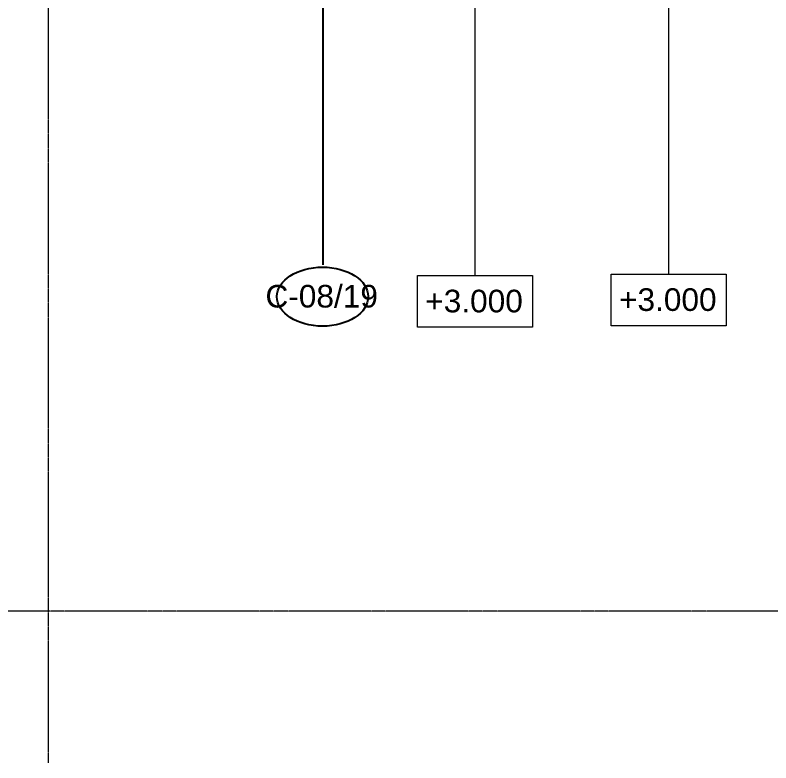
# Model space of a CAD drawing. Header units: millimetres. Extents: x -794334 to -714814, y -17806 to 22403.
# Drawn here: x -767926 to -757909, y -17806 to -7895 of the extents above; entities that cross this region are included whole.
import ezdxf

# ---------------------------------------------------------------- set-up
doc = ezdxf.new("R2010")
doc.units = ezdxf.units.MM
doc.linetypes.add('DPA_Grid _ Level 100', pattern=[10, 5.5, -1.6, 1.3, -1.6])
for name, color, linetype, lineweight in [('A-ANNO-NOTE', 3, 'Continuous', 25), ('G-ANNO-TEXT', 3, 'Continuous', 9), ('S-GRID', 251, 'Continuous', 9)]:
    doc.layers.add(name, color=color, linetype=linetype, lineweight=lineweight)
doc.styles.add('Arial_2', font='arial.ttf', dxfattribs={"height": 300})

# ---------------------------------------------------------------- blocks, each defined once
blk = doc.blocks.new('Ceiling Tags - Ceiling Tags-9510765-4252-01 ENLARGED CONCOURSE LEVEL - REFLECTED CEILING PLAN - SHEET 3')
at = {"layer": 'A-ANNO-NOTE'}
blk.add_ellipse((0, 0), major_axis=(6.05, 0), ratio=0.646436, dxfattribs=at)
blk = doc.blocks.new('*U804')
at = {"layer": 'S-GRID', "linetype": 'DPA_Grid _ Level 100'}
for p, q in [((11400, -21385.5), (11400, 16671.4)), ((57942.9, -19375), (-14128.9, -19375))]:
    blk.add_line(p, q, dxfattribs=at)

msp = doc.modelspace()

# ---------------------------------------------------------------- linework, layer by layer
at = {"layer": 'A-ANNO-NOTE'}
msp.add_line((-763847, -3408), (-763847, -11205), dxfattribs=at)
at = {"layer": 'G-ANNO-TEXT', "color": 10}
for p, q in [((-759264, -1976), (-759264, -11329)), ((-761832, -3413), (-761832, -11348))]:
    msp.add_line(p, q, dxfattribs=at)
at = {"layer": 'G-ANNO-TEXT', "color": 10, "flags": 128}
for points in [[(-761070, -12031), (-762593, -12031), (-762593, -11348), (-761070, -11348)], [(-758502, -12012), (-760025, -12012), (-760025, -11329), (-758502, -11329)]]:
    msp.add_lwpolyline(points, close=True, dxfattribs=at)

# ---------------------------------------------------------------- block references
msp.add_blockref('*U804', (-778882, 3579))
at = {"layer": 'A-ANNO-NOTE', "xscale": 100, "yscale": 100, "zscale": 100}
msp.add_blockref('Ceiling Tags - Ceiling Tags-9510765-4252-01 ENLARGED CONCOURSE LEVEL - REFLECTED CEILING PLAN - SHEET 3', (-763851, -11627), dxfattribs=at)

# ---------------------------------------------------------------- texts
at = {"layer": 'A-ANNO-NOTE', "lineweight": 9, "insert": (-764608, -11471), "char_height": 300, "width": 1835.86, "attachment_point": 1, "style": 'Arial_2'}
msp.add_mtext('C-08/19', dxfattribs=at)
at = {"layer": 'G-ANNO-TEXT', "color": 7, "char_height": 300, "width": 1595.36, "attachment_point": 1, "style": 'Arial_2'}
for insert in [(-759922, -11516), (-762490, -11535)]:
    msp.add_mtext('+3.000', dxfattribs=dict(at, insert=insert))

doc.saveas('drawing.dxf')
